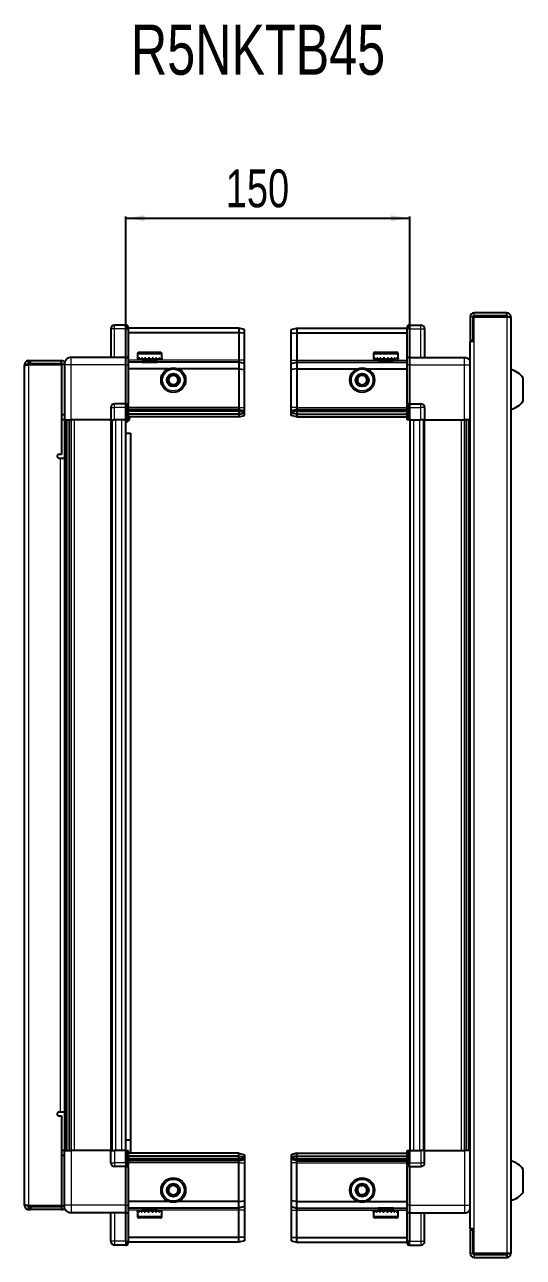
# Model space of a CAD drawing. Header units: millimetres. Extents: x 1021 to 2488, y 463 to 1544.
# Drawn here: x 1642 to 1905, y 893 to 1544 of the extents above; entities that cross this region are included whole.
import ezdxf

# ---------------------------------------------------------------- set-up
doc = ezdxf.new("R2010")
doc.units = ezdxf.units.MM
doc.layers.add('FORMAT', color=7, linetype='Continuous')
doc.styles.add('SLDTEXTSTYLE0', font='TXT', dxfattribs={"width": 0.75})
doc.dimstyles.new('SLDDIMSTYLE0', dxfattribs={"dimtxt": 20, "dimasz": 10, "dimexe": 0, "dimexo": 0.0625, "dimgap": 5, "dimtad": 2, "dimdec": 1, "dimrnd": 1e-09, "dimzin": 12, "dimdsep": 46, "dimtxsty": 'SLDTEXTSTYLE0', "dimsah": 1, "dimcen": 0.09, "dimadec": 0, "dimazin": 3, "dimtfac": 1, "dimtofl": 0, "dimtmove": 0, "dimatfit": 3, "dimfxl": 0, "dimfrac": 2, "dimtolj": 1, "dimtzin": 12, "dimarcsym": 0})

# ---------------------------------------------------------------- blocks, each defined once
blk = doc.blocks.new('_D_4')
at = {"layer": 'FORMAT'}
for p, q in [((1695.13, 1335.67), (1695.13, 1443.16)), ((1695.13, 1442.16), (1845.13, 1442.16)), ((1845.13, 1335.67), (1845.13, 1443.16))]:
    blk.add_line(p, q, dxfattribs=at)
for points in [[(1695.13, 1442.16), (1705.13, 1440.63), (1705.13, 1443.7)], [(1845.13, 1442.16), (1835.13, 1443.7), (1835.13, 1440.63)]]:
    blk.add_solid(points, dxfattribs=at)
at = {"layer": 'FORMAT', "insert": (1747.97, 1467.95), "char_height": 20, "attachment_point": 1, "style": 'SLDTEXTSTYLE0'}
blk.add_mtext('150', dxfattribs=at)

msp = doc.modelspace()

# ---------------------------------------------------------------- linework, layer by layer
at = {"color": 7, "linetype": 'Continuous', "lineweight": 25}
for p, q in [((1876.98, 1390.06), (1876.98, 1377.66)), ((1878.48, 1390.06), (1878.48, 1377.66)), ((1878.98, 1377.16), (1878.98, 1390.06)), ((1878.98, 1390.06), (1896.38, 1390.06)), ((1896.38, 1392.16), (1879.08, 1392.16)), ((1896.38, 1390.66), (1879.08, 1390.66)), ((1896.38, 1390.66), (1896.38, 1392.16)), ((1896.38, 1390.06), (1898.48, 1390.06)), ((1898.48, 1390.06), (1898.48, 895.26)), ((1687.28, 1383.66), (1687.28, 1368.66)), ((1695.28, 1385.66), (1689.28, 1385.66)), ((1695.28, 1385.66), (1695.62, 1385.66)), ((1695.28, 1385.66), (1695.28, 1383.66)), ((1695.28, 1368.86), (1695.28, 1383.66)), ((1695.28, 1368.86), (1695.28, 1383.66)), ((1696.48, 1385.16), (1695.62, 1385.66)), ((1696.48, 1383.66), (1696.48, 1385.16)), ((1754.78, 1384.16), (1696.48, 1384.16)), ((1696.48, 1383.66), (1696.48, 1368.86)), ((1754.78, 1381.66), (1696.48, 1381.66)), ((1754.78, 1384.16), (1754.78, 1381.66)), ((1757.78, 1383.36), (1754.78, 1384.16)), ((1754.78, 1381.66), (1754.78, 1367.16)), ((1757.78, 1381.51), (1754.78, 1381.66)), ((1757.78, 1381.51), (1757.78, 1383.36)), ((1757.78, 1367.16), (1757.78, 1381.51)), ((1782.48, 1383.36), (1785.48, 1384.16)), ((1782.48, 1381.51), (1782.48, 1383.36)), ((1782.48, 1381.51), (1785.48, 1381.66)), ((1782.48, 1367.16), (1782.48, 1381.51)), ((1785.48, 1384.16), (1785.48, 1381.66)), ((1785.48, 1384.16), (1843.78, 1384.16)), ((1785.48, 1381.66), (1785.48, 1367.16)), ((1785.48, 1381.66), (1843.78, 1381.66)), ((1844.65, 1385.66), (1843.78, 1385.16)), ((1844.65, 1385.66), (1843.78, 1385.16)), ((1843.78, 1385.16), (1843.78, 1383.66)), ((1843.78, 1368.86), (1843.78, 1383.66)), ((1844.98, 1385.66), (1844.65, 1385.66)), ((1844.98, 1385.66), (1844.65, 1385.66)), ((1844.98, 1383.66), (1844.98, 1385.66)), ((1844.98, 1385.66), (1844.98, 1385.66)), ((1844.98, 1385.66), (1850.98, 1385.66)), ((1844.98, 1383.66), (1844.98, 1368.86)), ((1852.98, 1383.66), (1852.98, 1368.66)), ((1876.88, 1377.16), (1876.88, 908.16)), ((1876.88, 1377.16), (1878.98, 1377.16)), ((1876.98, 1377.66), (1878.48, 1377.66)), ((1695.28, 1368.66), (1666.28, 1368.66)), ((1695.28, 1368.66), (1695.28, 1368.86)), ((1695.28, 1368.66), (1696.48, 1368.66)), ((1695.28, 1364.66), (1695.28, 1368.66)), ((1696.48, 1368.86), (1696.48, 1368.66)), ((1696.48, 1368.66), (1696.48, 1364.66)), ((1701.28, 1370.56), (1701.28, 1368.16)), ((1701.28, 1368.16), (1701.28, 1367.66)), ((1701.61, 1368.16), (1701.42, 1368.16)), ((1701.42, 1368.16), (1701.42, 1367.66)), ((1701.61, 1368.16), (1701.61, 1367.66)), ((1702.08, 1371.36), (1709.25, 1371.36)), ((1702.54, 1368.16), (1702.14, 1368.16)), ((1702.14, 1368.16), (1702.14, 1367.66)), ((1702.54, 1368.16), (1702.54, 1367.66)), ((1703.98, 1368.16), (1703.41, 1368.16)), ((1703.41, 1368.16), (1703.41, 1367.66)), ((1703.98, 1368.16), (1703.98, 1367.66)), ((1705.79, 1368.16), (1705.1, 1368.16)), ((1705.1, 1368.16), (1705.1, 1367.66)), ((1705.79, 1368.16), (1705.79, 1367.66)), ((1707.8, 1368.16), (1707.07, 1368.16)), ((1707.07, 1368.16), (1707.07, 1367.66)), ((1707.3, 1368.16), (1707.3, 1367.66)), ((1707.8, 1368.16), (1707.8, 1367.66)), ((1707.8, 1368.16), (1707.8, 1367.66)), ((1709.81, 1368.16), (1709.1, 1368.16)), ((1709.1, 1368.16), (1709.1, 1367.66)), ((1709.16, 1368.16), (1709.16, 1367.66)), ((1709.25, 1371.36), (1713.48, 1371.36)), ((1709.81, 1368.16), (1709.81, 1367.66)), ((1711.62, 1368.16), (1711, 1368.16)), ((1711, 1368.16), (1711, 1367.66)), ((1711.62, 1368.16), (1711.62, 1367.66)), ((1713.05, 1368.16), (1712.59, 1368.16)), ((1712.59, 1368.16), (1712.59, 1367.66)), ((1713.05, 1368.16), (1713.05, 1367.66)), ((1713.97, 1368.16), (1713.71, 1368.16)), ((1713.71, 1368.16), (1713.71, 1367.66)), ((1713.97, 1368.16), (1713.97, 1367.66)), ((1714.28, 1368.16), (1714.24, 1368.16)), ((1714.24, 1368.16), (1714.24, 1367.66)), ((1714.28, 1368.16), (1714.28, 1370.56)), ((1714.28, 1368.16), (1714.28, 1367.66)), ((1825.98, 1370.56), (1825.98, 1367.66)), ((1826.14, 1368.16), (1826.02, 1368.16)), ((1826.02, 1368.16), (1826.02, 1367.66)), ((1826.14, 1368.16), (1826.14, 1367.66)), ((1826.89, 1368.16), (1826.55, 1368.16)), ((1826.55, 1368.16), (1826.55, 1367.66)), ((1826.78, 1371.36), (1838.18, 1371.36)), ((1826.89, 1368.16), (1826.89, 1367.66)), ((1828.19, 1368.16), (1827.66, 1368.16)), ((1827.66, 1368.16), (1827.66, 1367.66)), ((1828.19, 1368.16), (1828.19, 1367.66)), ((1829.91, 1368.16), (1829.25, 1368.16)), ((1829.25, 1368.16), (1829.25, 1367.66)), ((1829.91, 1368.16), (1829.91, 1367.66)), ((1831.88, 1368.16), (1831.15, 1368.16)), ((1831.15, 1368.16), (1831.15, 1367.66)), ((1831.58, 1368.16), (1831.58, 1367.66)), ((1831.88, 1368.16), (1831.88, 1367.66)), ((1833.9, 1368.16), (1833.18, 1368.16)), ((1833.18, 1368.16), (1833.18, 1367.66)), ((1833.45, 1368.16), (1833.45, 1367.66)), ((1833.9, 1368.16), (1833.9, 1367.66)), ((1835.8, 1368.16), (1835.14, 1368.16)), ((1835.14, 1368.16), (1835.14, 1367.66)), ((1835.8, 1368.16), (1835.8, 1367.66)), ((1837.36, 1368.16), (1836.84, 1368.16)), ((1836.84, 1368.16), (1836.84, 1367.66)), ((1837.36, 1368.16), (1837.36, 1367.66)), ((1838.45, 1368.16), (1838.12, 1368.16)), ((1838.12, 1368.16), (1838.12, 1367.66)), ((1838.45, 1368.16), (1838.45, 1367.66)), ((1838.95, 1368.16), (1838.84, 1368.16)), ((1838.84, 1368.16), (1838.84, 1367.66)), ((1838.95, 1368.16), (1838.95, 1367.66)), ((1838.98, 1367.66), (1838.98, 1370.56)), ((1843.78, 1368.66), (1843.78, 1368.86)), ((1844.98, 1368.66), (1843.78, 1368.66)), ((1843.78, 1364.66), (1843.78, 1368.66)), ((1844.98, 1368.86), (1844.98, 1368.66)), ((1844.98, 1368.66), (1844.98, 1364.66)), ((1844.98, 1368.66), (1873.98, 1368.66)), ((1643.28, 1364.81), (1641.78, 1364.81)), ((1641.78, 1364.31), (1641.78, 1364.81)), ((1641.78, 921.01), (1641.78, 1364.31)), ((1643.88, 1365.41), (1643.88, 1366.91)), ((1643.88, 1366.91), (1644.78, 1366.91)), ((1643.88, 1365.41), (1644.78, 1365.41)), ((1643.88, 1364.91), (1661.28, 1364.91)), ((1644.78, 1366.91), (1661.28, 1366.91)), ((1644.78, 1365.41), (1644.78, 1366.91)), ((1644.78, 1365.41), (1661.28, 1365.41)), ((1661.28, 1365.41), (1661.28, 1366.91)), ((1662.78, 1364.91), (1661.28, 1364.91)), ((1661.28, 1364.91), (1661.28, 1317.41)), ((1662.78, 1364.66), (1662.78, 1335.66)), ((1695.28, 1344.36), (1695.28, 1364.66)), ((1754.78, 1366.16), (1696.48, 1366.16)), ((1696.48, 1364.66), (1696.48, 1344.36)), ((1717.78, 1362.66), (1696.48, 1362.66)), ((1701.28, 1367.66), (1701.42, 1367.66)), ((1701.42, 1367.66), (1701.61, 1367.66)), ((1701.61, 1367.66), (1702.14, 1367.66)), ((1702.14, 1367.66), (1702.54, 1367.66)), ((1702.54, 1367.66), (1703.41, 1367.66)), ((1703.38, 1367.66), (1703.38, 1367.56)), ((1703.38, 1367.56), (1712.18, 1367.56)), ((1703.41, 1367.66), (1703.98, 1367.66)), ((1703.78, 1367.16), (1704.47, 1366.68)), ((1703.78, 1367.16), (1708.81, 1367.16)), ((1704.47, 1366.68), (1703.78, 1366.2)), ((1703.78, 1366.2), (1703.78, 1366.16)), ((1703.78, 1366.2), (1708.81, 1366.2)), ((1703.98, 1367.66), (1705.1, 1367.66)), ((1704.47, 1366.68), (1708.64, 1366.68)), ((1705.1, 1367.66), (1705.79, 1367.66)), ((1705.79, 1367.66), (1707.07, 1367.66)), ((1707.07, 1367.66), (1707.3, 1367.66)), ((1707.8, 1367.66), (1709.1, 1367.66)), ((1707.8, 1367.66), (1707.8, 1367.66)), ((1708.64, 1366.68), (1711.09, 1366.68)), ((1708.81, 1367.16), (1711.78, 1367.16)), ((1708.81, 1366.2), (1711.78, 1366.2)), ((1709.16, 1367.66), (1709.81, 1367.66)), ((1709.81, 1367.66), (1711, 1367.66)), ((1711, 1367.66), (1711.62, 1367.66)), ((1711.09, 1366.68), (1711.78, 1367.16)), ((1711.78, 1366.2), (1711.09, 1366.68)), ((1711.62, 1367.66), (1712.59, 1367.66)), ((1711.78, 1366.16), (1711.78, 1366.2)), ((1712.18, 1367.56), (1712.18, 1367.66)), ((1712.59, 1367.66), (1713.05, 1367.66)), ((1713.05, 1367.66), (1713.71, 1367.66)), ((1713.71, 1367.66), (1713.97, 1367.66)), ((1713.97, 1367.66), (1714.24, 1367.66)), ((1714.24, 1367.66), (1714.28, 1367.66)), ((1754.78, 1362.66), (1722.78, 1362.66)), ((1754.78, 1367.16), (1754.78, 1366.16)), ((1754.78, 1366.16), (1754.78, 1362.66)), ((1757.78, 1365.36), (1754.78, 1366.16)), ((1754.78, 1362.66), (1754.78, 1342.16)), ((1754.78, 1362.66), (1757.78, 1362.33)), ((1757.78, 1365.36), (1757.78, 1367.16)), ((1757.78, 1362.33), (1757.78, 1365.36)), ((1757.78, 1342.16), (1757.78, 1362.33)), ((1782.48, 1365.36), (1782.48, 1367.16)), ((1782.48, 1365.36), (1785.48, 1366.16)), ((1782.48, 1362.33), (1782.48, 1365.36)), ((1785.48, 1362.66), (1782.48, 1362.33)), ((1782.48, 1342.16), (1782.48, 1362.33)), ((1785.48, 1367.16), (1785.48, 1366.16)), ((1785.48, 1366.16), (1785.48, 1362.66)), ((1785.48, 1366.16), (1843.78, 1366.16)), ((1785.48, 1362.66), (1785.48, 1342.16)), ((1785.48, 1362.66), (1817.48, 1362.66)), ((1822.48, 1362.66), (1843.78, 1362.66)), ((1825.98, 1367.66), (1826.02, 1367.66)), ((1826.02, 1367.66), (1826.14, 1367.66)), ((1826.14, 1367.66), (1826.55, 1367.66)), ((1826.55, 1367.66), (1826.89, 1367.66)), ((1826.89, 1367.66), (1827.66, 1367.66)), ((1827.66, 1367.66), (1828.19, 1367.66)), ((1828.08, 1367.66), (1828.08, 1367.56)), ((1828.08, 1367.56), (1836.88, 1367.56)), ((1828.19, 1367.66), (1829.25, 1367.66)), ((1828.48, 1367.16), (1829.17, 1366.68)), ((1828.48, 1367.16), (1836.48, 1367.16)), ((1829.17, 1366.68), (1828.48, 1366.2)), ((1828.48, 1366.2), (1828.48, 1366.16)), ((1828.48, 1366.2), (1836.48, 1366.2)), ((1829.17, 1366.68), (1835.79, 1366.68)), ((1829.25, 1367.66), (1829.91, 1367.66)), ((1829.91, 1367.66), (1831.15, 1367.66)), ((1831.15, 1367.66), (1831.58, 1367.66)), ((1831.88, 1367.66), (1833.18, 1367.66)), ((1833.45, 1367.66), (1833.9, 1367.66)), ((1833.9, 1367.66), (1835.14, 1367.66)), ((1835.14, 1367.66), (1835.8, 1367.66)), ((1835.79, 1366.68), (1836.48, 1367.16)), ((1836.48, 1366.2), (1835.79, 1366.68)), ((1835.8, 1367.66), (1836.84, 1367.66)), ((1836.48, 1366.16), (1836.48, 1366.2)), ((1836.84, 1367.66), (1837.36, 1367.66)), ((1836.88, 1367.56), (1836.88, 1367.66)), ((1837.36, 1367.66), (1838.12, 1367.66)), ((1838.12, 1367.66), (1838.45, 1367.66)), ((1838.45, 1367.66), (1838.84, 1367.66)), ((1838.84, 1367.66), (1838.95, 1367.66)), ((1838.95, 1367.66), (1838.98, 1367.66)), ((1843.78, 1344.36), (1843.78, 1364.66)), ((1844.98, 1364.66), (1844.98, 1344.36)), ((1905.08, 1345.66), (1905.08, 1357.66)), ((1687.28, 1342.16), (1687.28, 1335.66)), ((1695.28, 1344.16), (1689.28, 1344.16)), ((1695.28, 1344.16), (1695.28, 1344.36)), ((1695.28, 1344.16), (1695.28, 1342.16)), ((1695.28, 1344.16), (1696.48, 1344.16)), ((1695.28, 1335.66), (1695.28, 1342.16)), ((1695.28, 1335.66), (1695.28, 1342.16)), ((1695.62, 1335.66), (1695.62, 1342.16)), ((1696.48, 1344.36), (1696.48, 1344.16)), ((1696.48, 1343.49), (1696.48, 1344.16)), ((1696.48, 1343.49), (1696.48, 1335.66)), ((1754.78, 1342.16), (1754.78, 1341.16)), ((1757.78, 1340.36), (1757.78, 1342.16)), ((1782.48, 1340.36), (1782.48, 1342.16)), ((1785.48, 1342.16), (1785.48, 1341.16)), ((1843.78, 1344.16), (1843.78, 1344.36)), ((1844.98, 1344.16), (1843.78, 1344.16)), ((1843.78, 1344.16), (1843.78, 1343.49)), ((1843.78, 1335.66), (1843.78, 1343.49)), ((1844.65, 1342.16), (1844.65, 1335.66)), ((1844.98, 1344.36), (1844.98, 1344.16)), ((1844.98, 1342.16), (1844.98, 1344.16)), ((1844.98, 1344.16), (1850.98, 1344.16)), ((1844.98, 1342.16), (1844.98, 1344.16)), ((1844.98, 1342.16), (1844.98, 1335.66)), ((1852.98, 1342.16), (1852.98, 1335.66)), ((1661.28, 1338.41), (1662.78, 1338.41)), ((1662.78, 1335.66), (1661.28, 1335.66)), ((1663.43, 949.66), (1663.43, 1335.66)), ((1665.23, 1335.66), (1665.23, 949.66)), ((1665.26, 1335.66), (1665.26, 949.66)), ((1687.28, 1335.66), (1666.28, 1335.66)), ((1687.28, 1335.66), (1689.28, 1335.66)), ((1687.93, 949.66), (1687.93, 1335.66)), ((1695.28, 1335.66), (1689.28, 1335.66)), ((1695.13, 949.66), (1695.13, 1335.66)), ((1695.28, 1335.66), (1695.62, 1335.66)), ((1695.28, 1335.66), (1695.28, 1335.66)), ((1696.48, 1335.66), (1695.62, 1335.66)), ((1695.62, 1335.66), (1695.62, 1335.66)), ((1754.78, 1341.16), (1696.48, 1341.16)), ((1754.78, 1340.16), (1696.48, 1340.16)), ((1754.78, 1338.66), (1696.48, 1338.66)), ((1754.78, 1337.16), (1696.48, 1337.16)), ((1754.78, 1341.16), (1754.78, 1340.16)), ((1754.78, 1341.16), (1757.78, 1340.36)), ((1754.78, 1340.16), (1754.78, 1338.66)), ((1754.78, 1340.16), (1757.78, 1339.62)), ((1754.78, 1338.66), (1757.78, 1339.12)), ((1754.78, 1338.66), (1754.78, 1337.16)), ((1754.78, 1337.16), (1757.78, 1337.97)), ((1757.78, 1339.62), (1757.78, 1340.36)), ((1757.78, 1339.12), (1757.78, 1339.62)), ((1757.78, 1337.97), (1757.78, 1339.12)), ((1785.48, 1341.16), (1782.48, 1340.36)), ((1782.48, 1339.62), (1782.48, 1340.36)), ((1785.48, 1340.16), (1782.48, 1339.62)), ((1782.48, 1339.12), (1782.48, 1339.62)), ((1782.48, 1337.97), (1782.48, 1339.12)), ((1785.48, 1338.66), (1782.48, 1339.12)), ((1785.48, 1337.16), (1782.48, 1337.97)), ((1785.48, 1341.16), (1785.48, 1340.16)), ((1785.48, 1341.16), (1843.78, 1341.16)), ((1785.48, 1340.16), (1843.78, 1340.16)), ((1785.48, 1340.16), (1785.48, 1338.66)), ((1785.48, 1338.66), (1843.78, 1338.66)), ((1785.48, 1338.66), (1785.48, 1337.16)), ((1785.48, 1337.16), (1843.78, 1337.16)), ((1844.65, 1335.66), (1843.78, 1335.66)), ((1844.98, 1335.66), (1844.65, 1335.66)), ((1844.98, 1335.66), (1850.98, 1335.66)), ((1845.13, 1335.66), (1845.13, 949.66)), ((1852.98, 1335.66), (1850.98, 1335.66)), ((1852.33, 1335.66), (1852.33, 949.66)), ((1852.98, 1335.66), (1873.98, 1335.66)), ((1875.01, 949.66), (1875.01, 1335.66)), ((1875.04, 949.66), (1875.04, 1335.66)), ((1876.83, 1335.66), (1876.83, 949.66)), ((1695.13, 1328.66), (1697.63, 1328.66)), ((1697.63, 1328.66), (1697.63, 955.16)), ((1661.28, 1317.41), (1659.93, 1317.41)), ((1659.93, 1315.41), (1660.68, 1315.41)), ((1660.68, 1315.41), (1662.78, 1315.41)), ((1662.78, 1315.41), (1662.78, 969.91)), ((1660.68, 969.91), (1659.93, 969.91)), ((1659.93, 967.91), (1661.28, 967.91)), ((1662.78, 969.91), (1660.68, 969.91)), ((1661.28, 967.91), (1661.28, 920.41)), ((1697.63, 955.16), (1695.13, 955.16)), ((1697.63, 955.16), (1697.63, 948.16)), ((1662.78, 949.66), (1661.28, 949.66)), ((1662.78, 946.91), (1661.28, 946.91)), ((1662.78, 920.66), (1662.78, 949.66)), ((1687.28, 949.66), (1666.28, 949.66)), ((1687.28, 943.16), (1687.28, 949.66)), ((1687.28, 949.66), (1689.28, 949.66)), ((1695.28, 949.66), (1689.28, 949.66)), ((1695.28, 943.16), (1695.28, 949.66)), ((1695.28, 949.66), (1695.62, 949.66)), ((1695.62, 943.16), (1695.62, 949.66)), ((1695.62, 949.66), (1696.48, 949.66)), ((1696.48, 949.66), (1696.48, 941.84)), ((1754.78, 948.16), (1696.48, 948.16)), ((1754.78, 946.66), (1696.48, 946.66)), ((1754.78, 945.16), (1696.48, 945.16)), ((1754.78, 946.66), (1754.78, 948.16)), ((1754.78, 948.16), (1757.78, 947.36)), ((1754.78, 945.16), (1754.78, 946.66)), ((1754.78, 946.66), (1757.78, 946.21)), ((1754.78, 945.16), (1757.78, 945.71)), ((1754.78, 944.16), (1754.78, 945.16)), ((1754.78, 944.16), (1757.78, 944.97)), ((1757.78, 947.36), (1757.78, 946.21)), ((1757.78, 946.21), (1757.78, 945.71)), ((1757.78, 945.71), (1757.78, 944.97)), ((1757.78, 944.97), (1757.78, 943.16)), ((1785.48, 948.16), (1782.48, 947.36)), ((1782.48, 947.36), (1782.48, 946.21)), ((1785.48, 946.66), (1782.48, 946.21)), ((1782.48, 946.21), (1782.48, 945.71)), ((1785.48, 945.16), (1782.48, 945.71)), ((1782.48, 945.71), (1782.48, 944.97)), ((1785.48, 944.16), (1782.48, 944.97)), ((1782.48, 944.97), (1782.48, 943.16)), ((1785.48, 946.66), (1785.48, 948.16)), ((1785.48, 948.16), (1843.78, 948.16)), ((1785.48, 946.66), (1843.78, 946.66)), ((1785.48, 945.16), (1785.48, 946.66)), ((1785.48, 945.16), (1843.78, 945.16)), ((1785.48, 944.16), (1785.48, 945.16)), ((1843.78, 941.84), (1843.78, 949.66)), ((1843.78, 949.66), (1844.65, 949.66)), ((1844.65, 949.66), (1844.65, 949.66)), ((1844.65, 949.66), (1844.65, 943.16)), ((1844.98, 949.66), (1844.65, 949.66)), ((1844.98, 949.66), (1844.98, 943.16)), ((1844.98, 949.66), (1844.98, 949.66)), ((1844.98, 949.66), (1844.98, 943.16)), ((1844.98, 949.66), (1850.98, 949.66)), ((1852.98, 949.66), (1850.98, 949.66)), ((1852.98, 943.16), (1852.98, 949.66)), ((1852.98, 949.66), (1873.98, 949.66)), ((1695.28, 941.16), (1689.28, 941.16)), ((1695.28, 943.16), (1695.28, 941.16)), ((1695.28, 943.16), (1695.28, 941.16)), ((1695.28, 941.16), (1696.48, 941.16)), ((1695.28, 940.96), (1695.28, 941.16)), ((1695.28, 920.66), (1695.28, 940.96)), ((1754.78, 944.16), (1696.48, 944.16)), ((1696.48, 941.16), (1696.48, 941.84)), ((1696.48, 941.16), (1696.48, 940.96)), ((1696.48, 940.96), (1696.48, 920.66)), ((1754.78, 943.16), (1754.78, 944.16)), ((1754.78, 922.66), (1754.78, 943.16)), ((1757.78, 943.16), (1757.78, 923)), ((1782.48, 943.16), (1782.48, 923)), ((1785.48, 944.16), (1843.78, 944.16)), ((1785.48, 943.16), (1785.48, 944.16)), ((1785.48, 922.66), (1785.48, 943.16)), ((1843.78, 941.84), (1843.78, 941.16)), ((1844.98, 941.16), (1843.78, 941.16)), ((1843.78, 940.96), (1843.78, 941.16)), ((1843.78, 920.66), (1843.78, 940.96)), ((1844.98, 941.16), (1844.98, 943.16)), ((1844.98, 941.16), (1844.98, 940.96)), ((1844.98, 941.16), (1850.98, 941.16)), ((1844.98, 940.96), (1844.98, 920.66)), ((1905.08, 927.66), (1905.08, 939.66)), ((1641.78, 920.51), (1641.78, 921.01)), ((1643.28, 920.51), (1641.78, 920.51)), ((1661.28, 920.41), (1643.88, 920.41)), ((1643.88, 919.91), (1643.88, 918.41)), ((1643.88, 919.91), (1644.78, 919.91)), ((1643.88, 918.41), (1644.78, 918.41)), ((1661.28, 919.91), (1644.78, 919.91)), ((1644.78, 919.91), (1644.78, 918.41)), ((1661.28, 918.41), (1644.78, 918.41)), ((1661.28, 920.41), (1662.78, 920.41)), ((1661.28, 919.91), (1661.28, 918.41)), ((1695.28, 916.66), (1695.28, 920.66)), ((1717.78, 922.66), (1696.48, 922.66)), ((1696.48, 920.66), (1696.48, 916.66)), ((1754.78, 919.16), (1696.48, 919.16)), ((1703.78, 919.16), (1703.78, 919.13)), ((1703.78, 919.13), (1704.47, 918.65)), ((1703.89, 919.13), (1703.78, 919.13)), ((1704.47, 918.65), (1703.78, 918.16)), ((1711.78, 919.13), (1703.89, 919.13)), ((1704.56, 918.65), (1704.47, 918.65)), ((1711.09, 918.65), (1704.56, 918.65)), ((1711.09, 918.65), (1711.78, 919.13)), ((1711.78, 918.16), (1711.09, 918.65)), ((1711.78, 919.13), (1711.78, 919.16)), ((1754.78, 922.66), (1722.78, 922.66)), ((1754.78, 922.66), (1757.78, 923)), ((1754.78, 919.16), (1754.78, 922.66)), ((1757.78, 919.97), (1754.78, 919.16)), ((1754.78, 918.16), (1754.78, 919.16)), ((1757.78, 923), (1757.78, 919.97)), ((1757.78, 919.97), (1757.78, 918.16)), ((1785.48, 922.66), (1782.48, 923)), ((1782.48, 923), (1782.48, 919.97)), ((1782.48, 919.97), (1785.48, 919.16)), ((1782.48, 919.97), (1782.48, 918.16)), ((1785.48, 922.66), (1817.48, 922.66)), ((1785.48, 919.16), (1785.48, 922.66)), ((1785.48, 919.16), (1843.78, 919.16)), ((1785.48, 918.16), (1785.48, 919.16)), ((1822.48, 922.66), (1843.78, 922.66)), ((1828.48, 919.16), (1828.48, 919.13)), ((1828.48, 919.13), (1829.17, 918.65)), ((1836.48, 919.13), (1828.48, 919.13)), ((1829.17, 918.65), (1828.48, 918.16)), ((1835.79, 918.65), (1829.17, 918.65)), ((1835.79, 918.65), (1836.48, 919.13)), ((1836.48, 918.16), (1835.79, 918.65)), ((1836.48, 919.13), (1836.48, 919.16)), ((1843.78, 916.66), (1843.78, 920.66)), ((1844.98, 920.66), (1844.98, 916.66)), ((1695.28, 916.66), (1666.28, 916.66)), ((1687.28, 901.66), (1687.28, 916.66)), ((1695.28, 916.66), (1696.48, 916.66)), ((1695.28, 916.46), (1695.28, 916.66)), ((1695.28, 901.66), (1695.28, 916.46)), ((1696.48, 916.66), (1696.48, 916.46)), ((1696.48, 916.46), (1696.48, 901.66)), ((1701.28, 917.66), (1701.28, 914.76)), ((1701.38, 917.66), (1701.28, 917.66)), ((1701.38, 917.16), (1701.38, 917.66)), ((1701.55, 917.66), (1701.38, 917.66)), ((1701.38, 917.16), (1701.55, 917.16)), ((1701.55, 917.16), (1701.55, 917.66)), ((1702.04, 917.66), (1701.55, 917.66)), ((1702.04, 917.16), (1702.04, 917.66)), ((1702.42, 917.66), (1702.04, 917.66)), ((1702.04, 917.16), (1702.42, 917.16)), ((1702.23, 913.96), (1702.08, 913.96)), ((1713.48, 913.96), (1702.23, 913.96)), ((1702.42, 917.16), (1702.42, 917.66)), ((1703.26, 917.66), (1702.42, 917.66)), ((1703.26, 917.16), (1703.26, 917.66)), ((1703.81, 917.66), (1703.26, 917.66)), ((1703.26, 917.16), (1703.81, 917.16)), ((1703.38, 917.76), (1703.38, 917.66)), ((1708.78, 917.76), (1703.38, 917.76)), ((1703.89, 918.16), (1703.78, 918.16)), ((1703.81, 917.16), (1703.81, 917.66)), ((1704.92, 917.66), (1703.81, 917.66)), ((1711.78, 918.16), (1703.89, 918.16)), ((1704.92, 917.16), (1704.92, 917.66)), ((1705.6, 917.66), (1704.92, 917.66)), ((1704.92, 917.16), (1705.6, 917.16)), ((1705.6, 917.16), (1705.6, 917.66)), ((1706.86, 917.66), (1705.6, 917.66)), ((1706.86, 917.16), (1706.86, 917.66)), ((1707.16, 917.66), (1706.86, 917.66)), ((1706.86, 917.16), (1707.6, 917.16)), ((1707.16, 917.16), (1707.16, 917.66)), ((1707.6, 917.16), (1707.6, 917.66)), ((1708.9, 917.66), (1707.6, 917.66)), ((1712.18, 917.76), (1708.78, 917.76)), ((1708.9, 917.16), (1708.9, 917.66)), ((1708.9, 917.16), (1709.61, 917.16)), ((1709.02, 917.16), (1709.02, 917.66)), ((1709.61, 917.66), (1709.02, 917.66)), ((1709.61, 917.16), (1709.61, 917.66)), ((1710.82, 917.66), (1709.61, 917.66)), ((1710.82, 917.16), (1710.82, 917.66)), ((1711.45, 917.66), (1710.82, 917.66)), ((1710.82, 917.16), (1711.45, 917.16)), ((1711.45, 917.16), (1711.45, 917.66)), ((1712.45, 917.66), (1711.45, 917.66)), ((1712.18, 917.66), (1712.18, 917.76)), ((1712.45, 917.16), (1712.45, 917.66)), ((1712.93, 917.66), (1712.45, 917.66)), ((1712.45, 917.16), (1712.93, 917.16)), ((1712.93, 917.16), (1712.93, 917.66)), ((1713.62, 917.66), (1712.93, 917.66)), ((1713.62, 917.16), (1713.62, 917.66)), ((1713.91, 917.66), (1713.62, 917.66)), ((1713.62, 917.16), (1713.91, 917.16)), ((1713.91, 917.16), (1713.91, 917.66)), ((1714.22, 917.66), (1713.91, 917.66)), ((1714.22, 917.16), (1714.22, 917.66)), ((1714.28, 917.66), (1714.22, 917.66)), ((1714.22, 917.16), (1714.28, 917.16)), ((1714.28, 914.76), (1714.28, 917.66)), ((1714.28, 917.16), (1714.28, 917.66)), ((1714.28, 917.66), (1714.28, 917.66)), ((1754.78, 903.66), (1754.78, 918.16)), ((1757.78, 918.16), (1757.78, 903.82)), ((1782.48, 918.16), (1782.48, 903.82)), ((1785.48, 903.66), (1785.48, 918.16)), ((1825.98, 917.66), (1825.98, 914.76)), ((1826, 917.66), (1825.98, 917.66)), ((1826, 917.16), (1826, 917.66)), ((1826.1, 917.66), (1826, 917.66)), ((1826, 917.16), (1826.1, 917.16)), ((1826.1, 917.16), (1826.1, 917.66)), ((1826.47, 917.66), (1826.1, 917.66)), ((1826.47, 917.16), (1826.47, 917.66)), ((1826.79, 917.66), (1826.47, 917.66)), ((1826.47, 917.16), (1826.79, 917.16)), ((1838.18, 913.96), (1826.78, 913.96)), ((1826.79, 917.16), (1826.79, 917.66)), ((1827.53, 917.66), (1826.79, 917.66)), ((1827.53, 917.16), (1827.53, 917.66)), ((1828.04, 917.66), (1827.53, 917.66)), ((1827.53, 917.16), (1828.04, 917.16)), ((1828.04, 917.16), (1828.04, 917.66)), ((1829.07, 917.66), (1828.04, 917.66)), ((1828.08, 917.76), (1828.08, 917.66)), ((1836.88, 917.76), (1828.08, 917.76)), ((1836.48, 918.16), (1828.48, 918.16)), ((1829.07, 917.16), (1829.07, 917.66)), ((1829.72, 917.66), (1829.07, 917.66)), ((1829.07, 917.16), (1829.72, 917.16)), ((1829.72, 917.16), (1829.72, 917.66)), ((1830.95, 917.66), (1829.72, 917.66)), ((1830.95, 917.16), (1830.95, 917.66)), ((1831.44, 917.66), (1830.95, 917.66)), ((1830.95, 917.16), (1831.68, 917.16)), ((1831.44, 917.16), (1831.44, 917.66)), ((1831.68, 917.16), (1831.68, 917.66)), ((1832.98, 917.66), (1831.68, 917.66)), ((1832.98, 917.16), (1832.98, 917.66)), ((1832.98, 917.16), (1833.71, 917.16)), ((1833.31, 917.16), (1833.31, 917.66)), ((1833.71, 917.66), (1833.31, 917.66)), ((1833.71, 917.16), (1833.71, 917.66)), ((1834.95, 917.66), (1833.71, 917.66)), ((1834.95, 917.16), (1834.95, 917.66)), ((1835.62, 917.66), (1834.95, 917.66)), ((1834.95, 917.16), (1835.62, 917.16)), ((1835.62, 917.16), (1835.62, 917.66)), ((1836.69, 917.66), (1835.62, 917.66)), ((1836.69, 917.16), (1836.69, 917.66)), ((1837.23, 917.66), (1836.69, 917.66)), ((1836.69, 917.16), (1837.23, 917.16)), ((1836.88, 917.66), (1836.88, 917.76)), ((1837.23, 917.16), (1837.23, 917.66)), ((1838.02, 917.66), (1837.23, 917.66)), ((1838.02, 917.16), (1838.02, 917.66)), ((1838.37, 917.66), (1838.02, 917.66)), ((1838.02, 917.16), (1838.37, 917.16)), ((1838.37, 917.16), (1838.37, 917.66)), ((1838.8, 917.66), (1838.37, 917.66)), ((1838.8, 917.16), (1838.8, 917.66)), ((1838.93, 917.66), (1838.8, 917.66)), ((1838.8, 917.16), (1838.93, 917.16)), ((1838.93, 917.16), (1838.93, 917.66)), ((1838.98, 917.66), (1838.93, 917.66)), ((1838.98, 914.76), (1838.98, 917.66)), ((1844.98, 916.66), (1843.78, 916.66)), ((1843.78, 916.46), (1843.78, 916.66)), ((1843.78, 901.66), (1843.78, 916.46)), ((1844.98, 916.66), (1844.98, 916.46)), ((1844.98, 916.66), (1873.98, 916.66)), ((1844.98, 916.46), (1844.98, 901.66)), ((1844.98, 916.46), (1844.98, 901.66)), ((1852.98, 901.66), (1852.98, 916.66)), ((1878.98, 908.16), (1876.88, 908.16)), ((1876.98, 907.66), (1878.48, 907.66)), ((1876.98, 907.66), (1876.98, 895.26)), ((1878.48, 907.66), (1878.48, 895.26)), ((1878.98, 895.26), (1878.98, 908.16)), ((1695.28, 899.66), (1689.28, 899.66)), ((1695.28, 901.66), (1695.28, 899.66)), ((1695.28, 899.66), (1695.62, 899.66)), ((1695.28, 899.66), (1695.28, 899.66)), ((1695.28, 899.66), (1695.62, 899.66)), ((1695.62, 899.66), (1696.48, 900.16)), ((1695.62, 899.66), (1696.48, 900.16)), ((1754.78, 903.66), (1696.48, 903.66)), ((1696.48, 900.16), (1696.48, 901.66)), ((1754.78, 901.16), (1696.48, 901.16)), ((1757.78, 903.82), (1754.78, 903.66)), ((1754.78, 901.16), (1754.78, 903.66)), ((1757.78, 901.97), (1754.78, 901.16)), ((1757.78, 903.82), (1757.78, 901.97)), ((1782.48, 903.82), (1785.48, 903.66)), ((1782.48, 903.82), (1782.48, 901.97)), ((1782.48, 901.97), (1785.48, 901.16)), ((1785.48, 903.66), (1843.78, 903.66)), ((1785.48, 901.16), (1785.48, 903.66)), ((1785.48, 901.16), (1843.78, 901.16)), ((1843.78, 901.66), (1843.78, 900.16)), ((1843.78, 900.16), (1844.65, 899.66)), ((1844.98, 899.66), (1844.65, 899.66)), ((1844.98, 899.66), (1844.98, 901.66)), ((1844.98, 899.66), (1850.98, 899.66)), ((1896.38, 895.26), (1878.98, 895.26)), ((1879.08, 894.66), (1896.38, 894.66)), ((1879.08, 893.16), (1896.38, 893.16)), ((1898.48, 895.26), (1896.38, 895.26)), ((1896.38, 894.66), (1896.38, 893.16))]:
    msp.add_line(p, q, dxfattribs=at)
at = {"color": 8, "linetype": 'Continuous', "lineweight": 18}
for p, q in [((1878.48, 1390.06), (1876.98, 1390.06)), ((1879.08, 1390.66), (1879.08, 1392.16)), ((1896.38, 1390.06), (1896.38, 895.26)), ((1689.28, 1383.66), (1687.28, 1383.66)), ((1689.28, 1383.66), (1689.28, 1385.66)), ((1689.28, 1368.66), (1689.28, 1383.66)), ((1695.28, 1383.66), (1689.28, 1383.66)), ((1695.28, 1383.66), (1696.48, 1383.66)), ((1844.98, 1383.66), (1843.78, 1383.66)), ((1844.98, 1383.66), (1850.98, 1383.66)), ((1850.98, 1383.66), (1850.98, 1385.66)), ((1850.98, 1368.66), (1850.98, 1383.66)), ((1850.98, 1383.66), (1852.98, 1383.66)), ((1878.98, 1377.16), (1878.98, 908.16)), ((1695.28, 1368.86), (1696.48, 1368.86)), ((1701.28, 1370.56), (1709.46, 1370.56)), ((1709.46, 1370.56), (1714.28, 1370.56)), ((1825.98, 1370.56), (1838.98, 1370.56)), ((1843.78, 1368.86), (1844.98, 1368.86)), ((1643.88, 1364.91), (1643.88, 920.41)), ((1666.28, 1335.66), (1666.28, 1364.66)), ((1695.28, 1364.66), (1666.28, 1364.66)), ((1695.28, 1364.66), (1696.48, 1364.66)), ((1703.78, 1367.16), (1696.48, 1367.16)), ((1754.78, 1367.16), (1711.78, 1367.16)), ((1757.78, 1367.16), (1754.78, 1367.16)), ((1782.48, 1367.16), (1785.48, 1367.16)), ((1785.48, 1367.16), (1828.48, 1367.16)), ((1836.48, 1367.16), (1843.78, 1367.16)), ((1844.98, 1364.66), (1843.78, 1364.66)), ((1844.98, 1364.66), (1873.98, 1364.66)), ((1873.98, 1335.66), (1873.98, 1364.66)), ((1687.28, 1342.16), (1689.28, 1342.16)), ((1689.28, 1342.16), (1689.28, 1344.16)), ((1689.28, 1335.66), (1689.28, 1342.16)), ((1695.28, 1342.16), (1689.28, 1342.16)), ((1695.28, 1344.36), (1696.48, 1344.36)), ((1695.28, 1342.16), (1695.62, 1342.16)), ((1754.78, 1342.16), (1696.48, 1342.16)), ((1754.78, 1342.16), (1757.78, 1342.16)), ((1785.48, 1342.16), (1782.48, 1342.16)), ((1785.48, 1342.16), (1843.78, 1342.16)), ((1843.78, 1344.36), (1844.98, 1344.36)), ((1844.98, 1342.16), (1844.65, 1342.16)), ((1844.98, 1342.16), (1850.98, 1342.16)), ((1850.98, 1342.16), (1850.98, 1344.16)), ((1852.98, 1342.16), (1850.98, 1342.16)), ((1850.98, 1335.66), (1850.98, 1342.16)), ((1662.78, 1315.41), (1662.78, 1335.66)), ((1664.02, 1335.66), (1664.02, 949.66)), ((1666.47, 949.66), (1666.47, 1335.66)), ((1667.88, 1335.66), (1667.88, 949.66)), ((1687.28, 949.66), (1687.28, 1335.66)), ((1689.93, 949.66), (1689.93, 1335.66)), ((1693.13, 949.66), (1693.13, 1335.66)), ((1695.28, 1335.66), (1695.62, 1335.66)), ((1847.13, 1335.66), (1847.13, 949.66)), ((1850.33, 1335.66), (1850.33, 949.66)), ((1852.98, 1335.66), (1852.98, 949.66)), ((1872.39, 949.66), (1872.39, 1335.66)), ((1873.8, 1335.66), (1873.8, 949.66)), ((1876.25, 949.66), (1876.25, 1335.66)), ((1660.68, 969.91), (1660.68, 1315.41)), ((1662.78, 949.66), (1662.78, 969.91)), ((1666.28, 949.66), (1666.28, 920.66)), ((1689.28, 949.66), (1689.28, 943.16)), ((1844.98, 949.66), (1844.65, 949.66)), ((1850.98, 949.66), (1850.98, 943.16)), ((1873.98, 949.66), (1873.98, 920.66)), ((1687.28, 943.16), (1689.28, 943.16)), ((1689.28, 943.16), (1689.28, 941.16)), ((1695.28, 943.16), (1689.28, 943.16)), ((1695.28, 943.16), (1695.62, 943.16)), ((1696.48, 940.96), (1695.28, 940.96)), ((1754.78, 943.16), (1696.48, 943.16)), ((1754.78, 943.16), (1757.78, 943.16)), ((1785.48, 943.16), (1782.48, 943.16)), ((1785.48, 943.16), (1843.78, 943.16)), ((1844.98, 940.96), (1843.78, 940.96)), ((1844.98, 943.16), (1844.65, 943.16)), ((1844.98, 943.16), (1850.98, 943.16)), ((1852.98, 943.16), (1850.98, 943.16)), ((1850.98, 943.16), (1850.98, 941.16)), ((1695.28, 920.66), (1666.28, 920.66)), ((1695.28, 920.66), (1696.48, 920.66)), ((1844.98, 920.66), (1843.78, 920.66)), ((1844.98, 920.66), (1873.98, 920.66)), ((1689.28, 916.66), (1689.28, 901.66)), ((1696.48, 916.46), (1695.28, 916.46)), ((1703.78, 918.16), (1696.48, 918.16)), ((1701.45, 914.76), (1701.28, 914.76)), ((1714.28, 914.76), (1701.45, 914.76)), ((1754.78, 918.16), (1711.78, 918.16)), ((1757.78, 918.16), (1754.78, 918.16)), ((1782.48, 918.16), (1785.48, 918.16)), ((1785.48, 918.16), (1828.48, 918.16)), ((1838.98, 914.76), (1825.98, 914.76)), ((1836.48, 918.16), (1843.78, 918.16)), ((1844.98, 916.46), (1843.78, 916.46)), ((1850.98, 916.66), (1850.98, 901.66)), ((1689.28, 901.66), (1687.28, 901.66)), ((1695.28, 901.66), (1689.28, 901.66)), ((1689.28, 901.66), (1689.28, 899.66)), ((1695.28, 901.66), (1696.48, 901.66)), ((1844.98, 901.66), (1843.78, 901.66)), ((1844.98, 901.66), (1850.98, 901.66)), ((1850.98, 901.66), (1852.98, 901.66)), ((1850.98, 901.66), (1850.98, 899.66)), ((1878.48, 895.26), (1876.98, 895.26)), ((1879.08, 894.66), (1879.08, 893.16))]:
    msp.add_line(p, q, dxfattribs=at)
at = {"color": 7, "linetype": 'Continuous', "lineweight": 25}
for centre, radius in [((1720.28, 1356.66), 6.5), ((1819.98, 1356.66), 6.5), ((1720.28, 1356.66), 3.46), ((1819.98, 1356.66), 3.46), ((1720.28, 928.66), 6.5), ((1720.28, 928.66), 3.46), ((1819.98, 928.66), 6.5), ((1819.98, 928.66), 3.46)]:
    msp.add_circle(centre, radius, dxfattribs=at)
at = {"color": 8, "linetype": 'Continuous', "lineweight": 18}
for centre in [(1720.28, 1356.66), (1819.98, 1356.66), (1720.28, 928.66), (1819.98, 928.66)]:
    msp.add_circle(centre, 5.7, dxfattribs=at)
at = {"color": 7, "linetype": 'Continuous', "lineweight": 25}
for centre, radius, start, end in [((1879.08, 1390.06), 2.1, 90, 180), ((1879.08, 1390.06), 0.6, 90, 180), ((1896.38, 1390.06), 2.1, 0, 90), ((1896.38, 1390.06), 0.6, 0, 90), ((1689.28, 1383.66), 2, 90, 180), ((1850.98, 1383.66), 2, 360, 90), ((1702.08, 1370.56), 0.8, 90, 180), ((1713.48, 1370.56), 0.8, 0, 90), ((1826.78, 1370.56), 0.8, 90, 180), ((1838.18, 1370.56), 0.8, 0, 90), ((1643.78, 1364.41), 0.5, 90, 117.7907), ((1661.18, 1364.81), 0.6, 9.59407, 90), ((1661.18, 1364.81), 2.1, 32.2369, 87.2706), ((1703.38, 1367.16), 0.4, 0, 90), ((1712.18, 1367.16), 0.4, 90, 180), ((1828.08, 1367.16), 0.4, 0, 90), ((1836.88, 1367.16), 0.4, 90, 180), ((1895.46, 1350.64), 11.91, 36.1266, 75.29965), ((1720.28, 1356.66), 2.5, 161.00659, 221.00659), ((1720.28, 1356.66), 2.5, 101.00659, 161.00659), ((1720.28, 1356.66), 2.5, 221.00659, 281.00659), ((1720.28, 1356.66), 2.5, 41.00659, 101.00659), ((1720.28, 1356.66), 2.5, 281.00659, 341.00659), ((1720.28, 1356.66), 2.5, 341.00659, 41.00659), ((1819.98, 1356.66), 2.5, 120.74103, 180.74103), ((1819.98, 1356.66), 2.5, 180.74103, 240.74103), ((1819.98, 1356.66), 2.5, 60.74103, 120.74103), ((1819.98, 1356.66), 2.5, 0.74103, 60.74103), ((1819.98, 1356.66), 2.5, 300.74103, 0.74103), ((1819.98, 1356.66), 2.5, 240.74103, 300.74103), ((1689.28, 1342.16), 2, 90, 180), ((1850.98, 1342.16), 2, 0, 90), ((1895.46, 1352.69), 11.91, 284.70035, 323.8734), ((1692.63, 1338.31), 5, 300, 346.70293), ((1659.93, 1316.41), 1, 90, 270), ((1659.93, 968.91), 1, 90, 270), ((1689.28, 943.16), 2, 180, 270), ((1850.98, 943.16), 2, 270, 0), ((1895.46, 932.64), 11.91, 36.1266, 75.29965), ((1720.28, 928.66), 2.5, 127.98423, 187.98423), ((1720.28, 928.66), 2.5, 187.98423, 247.98423), ((1720.28, 928.66), 2.5, 67.98423, 127.98423), ((1720.28, 928.66), 2.5, 247.98423, 307.98423), ((1720.28, 928.66), 2.5, 7.98423, 67.98423), ((1720.28, 928.66), 2.5, 307.98423, 7.98423), ((1819.98, 928.66), 2.5, 155.91157, 215.91157), ((1819.98, 928.66), 2.5, 95.91157, 155.91157), ((1819.98, 928.66), 2.5, 215.91157, 275.91157), ((1819.98, 928.66), 2.5, 35.91157, 95.91157), ((1819.98, 928.66), 2.5, 275.91157, 335.91157), ((1819.98, 928.66), 2.5, 335.91157, 35.91157), ((1895.46, 934.69), 11.91, 284.70035, 323.8734), ((1643.78, 920.91), 0.5, 243.58436, 270), ((1661.18, 920.51), 0.6, 270, 350.40593), ((1661.18, 920.51), 2.1, 272.7294, 327.8305), ((1702.08, 914.76), 0.8, 180, 270), ((1703.38, 918.16), 0.4, 270, 360), ((1712.18, 918.16), 0.4, 180, 270), ((1713.48, 914.76), 0.8, 270, 360), ((1826.78, 914.76), 0.8, 180, 270), ((1828.08, 918.16), 0.4, 270, 0), ((1836.88, 918.16), 0.4, 180, 270), ((1838.18, 914.76), 0.8, 270, 0), ((1689.28, 901.66), 2, 180, 270), ((1850.98, 901.66), 2, 270, 0), ((1879.08, 895.26), 2.1, 180, 270), ((1879.08, 895.26), 0.6, 180, 270), ((1896.38, 895.26), 2.1, 270, 0), ((1896.38, 895.26), 0.6, 270, 0)]:
    msp.add_arc(centre, radius, start, end, dxfattribs=at)
for centre, start_param, end_param in [((1699.08, 1342.16), 2.418858, 3.141593), ((1841.19, 1342.16), 0, 0.722734), ((1699.08, 943.16), 3.141593, 3.864327), ((1841.19, 943.16), 5.560451, 6.283185)]:
    msp.add_ellipse(centre, major_axis=(3.46, 0), ratio=0.57735, start_param=start_param, end_param=end_param, dxfattribs=at)
for points, knots in [([(1666.28, 1368.66), (1665.84, 1368.62), (1665.17, 1368.55), (1664.35, 1368.11), (1663.79, 1367.66), (1663.34, 1367.1), (1662.9, 1366.28), (1662.83, 1365.6), (1662.78, 1365.16)], [0, 0, 0, 0, 0.239457, 0.368361, 0.5, 0.631639, 0.760543, 1, 1, 1, 1]), ([(1873.98, 1368.66), (1874.42, 1368.62), (1875.1, 1368.55), (1875.91, 1368.11), (1876.47, 1367.67), (1876.75, 1367.3), (1876.88, 1367.12)], [0, 0, 0, 0, 0.384298, 0.591173, 0.802437, 1, 1, 1, 1]), ([(1643.88, 1366.91), (1643.63, 1366.89), (1643.14, 1366.84), (1642.5, 1366.44), (1642.03, 1365.88), (1641.81, 1365.3), (1641.79, 1364.94), (1641.78, 1364.81)], [0, 0, 0, 0, 0.230255, 0.448522, 0.666786, 0.88505, 1, 1, 1, 1]), ([(1641.78, 1364.31), (1641.81, 1364.36), (1641.86, 1364.45), (1642.26, 1364.58), (1642.81, 1364.71), (1643.39, 1364.82), (1643.76, 1364.89), (1643.88, 1364.91)], [0, 0, 0, 0, 0.230255, 0.448522, 0.666786, 0.88505, 1, 1, 1, 1]), ([(1662.78, 1365.16), (1662.78, 1365.16), (1662.78, 1365.14), (1662.78, 1365.03), (1662.78, 1364.86), (1662.78, 1364.73), (1662.78, 1364.66)], [0, 0, 0, 0, 0.249394, 0.500333, 0.750167, 1, 1, 1, 1]), ([(1717.45, 1356.11), (1717.62, 1356.6), (1717.93, 1357.51), (1718.24, 1358.42), (1718.39, 1358.84)], [0, 0, 0, 0, 0.534686, 1, 1, 1, 1]), ([(1719.34, 1353.93), (1719.12, 1354.19), (1718.58, 1354.82), (1717.92, 1355.57), (1717.53, 1356.02), (1717.45, 1356.11)], [0, 0, 0, 0, 0.362901, 0.866875, 1, 1, 1, 1]), ([(1718.39, 1358.84), (1718.9, 1358.94), (1719.84, 1359.13), (1720.78, 1359.31), (1721.22, 1359.39)], [0, 0, 0, 0, 0.534686, 1, 1, 1, 1]), ([(1721.22, 1359.39), (1721.3, 1359.3), (1721.7, 1358.85), (1722.35, 1358.1), (1722.89, 1357.48), (1723.12, 1357.22)], [0, 0, 0, 0, 0.133125, 0.637099, 1, 1, 1, 1]), ([(1723.12, 1357.22), (1722.95, 1356.73), (1722.64, 1355.82), (1722.32, 1354.91), (1722.18, 1354.49)], [0, 0, 0, 0, 0.534686, 1, 1, 1, 1]), ([(1817.46, 1358.07), (1817.91, 1358.34), (1818.74, 1358.83), (1819.56, 1359.32), (1819.95, 1359.55)], [0, 0, 0, 0, 0.534686, 1, 1, 1, 1]), ([(1817.5, 1355.19), (1817.5, 1355.31), (1817.49, 1355.91), (1817.48, 1356.91), (1817.47, 1357.73), (1817.46, 1358.07)], [0, 0, 0, 0, 0.1331247, 0.6370994, 1, 1, 1, 1]), ([(1820.02, 1353.78), (1819.57, 1354.03), (1818.73, 1354.5), (1817.89, 1354.97), (1817.5, 1355.19)], [0, 0, 0, 0, 0.534686, 1, 1, 1, 1]), ([(1819.95, 1359.55), (1820.4, 1359.3), (1821.24, 1358.83), (1822.07, 1358.36), (1822.46, 1358.14)], [0, 0, 0, 0, 0.534686, 1, 1, 1, 1]), ([(1822.5, 1355.25), (1822.06, 1354.99), (1821.23, 1354.5), (1820.4, 1354.01), (1820.02, 1353.78)], [0, 0, 0, 0, 0.534686, 1, 1, 1, 1]), ([(1822.46, 1358.14), (1822.47, 1357.8), (1822.48, 1356.97), (1822.49, 1355.98), (1822.5, 1355.38), (1822.5, 1355.25)], [0, 0, 0, 0, 0.362901, 0.866875, 1, 1, 1, 1]), ([(1722.18, 1354.49), (1721.67, 1354.39), (1720.72, 1354.2), (1719.78, 1354.02), (1719.34, 1353.93)], [0, 0, 0, 0, 0.5346859, 1, 1, 1, 1]), ([(1662.78, 1335.66), (1662.82, 1335.66), (1662.9, 1335.66), (1663.5, 1335.66), (1664.39, 1335.66), (1665.38, 1335.66), (1666.03, 1335.66), (1666.28, 1335.66)], [0, 0, 0, 0, 0.214694, 0.429388, 0.644082, 0.858775, 1, 1, 1, 1]), ([(1876.83, 1335.66), (1876.8, 1335.66), (1876.58, 1335.66), (1875.86, 1335.66), (1874.89, 1335.66), (1874.24, 1335.66), (1873.98, 1335.66)], [0, 0, 0, 0, 0.071707, 0.420979, 0.770251, 1, 1, 1, 1]), ([(1662.78, 949.66), (1662.82, 949.66), (1662.9, 949.66), (1663.5, 949.66), (1664.39, 949.66), (1665.38, 949.66), (1666.03, 949.66), (1666.28, 949.66)], [0, 0, 0, 0, 0.214694, 0.429388, 0.644082, 0.858775, 1, 1, 1, 1]), ([(1876.83, 949.66), (1876.8, 949.66), (1876.58, 949.66), (1875.86, 949.66), (1874.89, 949.66), (1874.24, 949.66), (1873.98, 949.66)], [0, 0, 0, 0, 0.0717073, 0.4209791, 0.7702508, 1, 1, 1, 1]), ([(1717.61, 929.75), (1718.01, 930.06), (1718.77, 930.66), (1719.53, 931.25), (1719.88, 931.52)], [0, 0, 0, 0, 0.5346859, 1, 1, 1, 1]), ([(1719.88, 931.52), (1720.36, 931.33), (1721.25, 930.97), (1722.14, 930.61), (1722.56, 930.44)], [0, 0, 0, 0, 0.534686, 1, 1, 1, 1]), ([(1718.01, 926.89), (1717.99, 927.01), (1717.91, 927.6), (1717.77, 928.59), (1717.65, 929.4), (1717.61, 929.75)], [0, 0, 0, 0, 0.1331247, 0.6370994, 1, 1, 1, 1]), ([(1720.68, 925.81), (1720.21, 926), (1719.31, 926.36), (1718.42, 926.72), (1718.01, 926.89)], [0, 0, 0, 0, 0.5346859, 1, 1, 1, 1]), ([(1722.96, 927.58), (1722.55, 927.26), (1721.79, 926.67), (1721.04, 926.08), (1720.68, 925.81)], [0, 0, 0, 0, 0.5346859, 1, 1, 1, 1]), ([(1722.56, 930.44), (1722.61, 930.1), (1722.72, 929.28), (1722.86, 928.3), (1722.94, 927.71), (1722.96, 927.58)], [0, 0, 0, 0, 0.362901, 0.866875, 1, 1, 1, 1]), ([(1817.11, 928.37), (1817.32, 928.84), (1817.72, 929.72), (1818.11, 930.59), (1818.29, 931)], [0, 0, 0, 0, 0.534686, 1, 1, 1, 1]), ([(1818.81, 926.03), (1818.5, 926.45), (1817.94, 927.23), (1817.37, 928.01), (1817.11, 928.37)], [0, 0, 0, 0, 0.534686, 1, 1, 1, 1]), ([(1818.29, 931), (1818.63, 931.04), (1819.45, 931.12), (1820.44, 931.22), (1821.04, 931.29), (1821.16, 931.3)], [0, 0, 0, 0, 0.362901, 0.866875, 1, 1, 1, 1]), ([(1821.68, 926.33), (1821.55, 926.31), (1820.96, 926.25), (1819.97, 926.15), (1819.15, 926.06), (1818.81, 926.03)], [0, 0, 0, 0, 0.1331247, 0.6370994, 1, 1, 1, 1]), ([(1821.16, 931.3), (1821.46, 930.88), (1822.03, 930.1), (1822.59, 929.32), (1822.85, 928.96)], [0, 0, 0, 0, 0.534686, 1, 1, 1, 1]), ([(1822.85, 928.96), (1822.64, 928.49), (1822.25, 927.61), (1821.86, 926.73), (1821.68, 926.33)], [0, 0, 0, 0, 0.534686, 1, 1, 1, 1]), ([(1643.88, 920.41), (1643.63, 920.46), (1643.14, 920.55), (1642.5, 920.68), (1642.03, 920.81), (1641.81, 920.92), (1641.79, 920.99), (1641.78, 921.01)], [0, 0, 0, 0, 0.230255, 0.448522, 0.666786, 0.88505, 1, 1, 1, 1]), ([(1641.78, 920.51), (1641.81, 920.26), (1641.86, 919.77), (1642.26, 919.13), (1642.81, 918.66), (1643.39, 918.44), (1643.76, 918.42), (1643.88, 918.41)], [0, 0, 0, 0, 0.2302553, 0.4485219, 0.6667858, 0.8850496, 1, 1, 1, 1]), ([(1662.78, 920.16), (1662.78, 920.17), (1662.78, 920.18), (1662.78, 920.3), (1662.78, 920.47), (1662.78, 920.6), (1662.78, 920.66)], [0, 0, 0, 0, 0.249394, 0.500333, 0.750167, 1, 1, 1, 1]), ([(1666.28, 916.66), (1665.84, 916.71), (1665.17, 916.78), (1664.35, 917.22), (1663.79, 917.67), (1663.34, 918.23), (1662.9, 919.05), (1662.83, 919.72), (1662.78, 920.16)], [0, 0, 0, 0, 0.2394568, 0.3683607, 0.5, 0.6316393, 0.7605432, 1, 1, 1, 1]), ([(1873.98, 916.66), (1874.42, 916.71), (1875.1, 916.78), (1875.91, 917.22), (1876.47, 917.66), (1876.75, 918.03), (1876.88, 918.21)], [0, 0, 0, 0, 0.384298, 0.591173, 0.802437, 1, 1, 1, 1])]:
    msp.add_open_spline(points, degree=3, knots=knots, dxfattribs=at)
at = {"color": 8, "linetype": 'Continuous', "lineweight": 18}
for points in [[(1666.28, 1364.66), (1666.28, 1365.19), (1666.28, 1366.24), (1666.28, 1367.56), (1666.28, 1368.48), (1666.28, 1368.6), (1666.28, 1368.66)], [(1873.98, 1364.66), (1873.98, 1365.19), (1873.98, 1366.24), (1873.98, 1367.56), (1873.98, 1368.48), (1873.98, 1368.6), (1873.98, 1368.66)], [(1666.28, 920.66), (1666.28, 920.14), (1666.28, 919.09), (1666.28, 917.77), (1666.28, 916.84), (1666.28, 916.72), (1666.28, 916.66)], [(1873.98, 920.66), (1873.98, 920.14), (1873.98, 919.09), (1873.98, 917.77), (1873.98, 916.84), (1873.98, 916.72), (1873.98, 916.66)]]:
    msp.add_open_spline(points, degree=3, dxfattribs=at)
at = {"color": 7, "linetype": 'Continuous', "lineweight": 25}
for points in [[(1643.88, 1365.41), (1643.8, 1365.41), (1643.65, 1365.39), (1643.45, 1365.25), (1643.31, 1365.05), (1643.29, 1364.89), (1643.28, 1364.81)], [(1643.28, 920.51), (1643.29, 920.44), (1643.31, 920.28), (1643.45, 920.08), (1643.65, 919.94), (1643.8, 919.92), (1643.88, 919.91)]]:
    msp.add_open_spline(points, degree=3, dxfattribs=at)
at = {"color": 8, "linetype": 'Continuous', "lineweight": 18}
for points, knots in [([(1666.28, 1364.66), (1665.84, 1364.66), (1665.17, 1364.66), (1664.35, 1364.66), (1663.79, 1364.66), (1663.34, 1364.66), (1662.9, 1364.66), (1662.83, 1364.66), (1662.78, 1364.66)], [0, 0, 0, 0, 0.239457, 0.368361, 0.5, 0.631639, 0.760543, 1, 1, 1, 1]), ([(1873.98, 1364.66), (1874.42, 1364.66), (1875.1, 1364.66), (1875.91, 1364.66), (1876.47, 1364.66), (1876.75, 1364.66), (1876.88, 1364.66)], [0, 0, 0, 0, 0.384298, 0.591173, 0.802437, 1, 1, 1, 1]), ([(1666.28, 920.66), (1665.84, 920.66), (1665.17, 920.66), (1664.35, 920.66), (1663.79, 920.66), (1663.34, 920.66), (1662.9, 920.66), (1662.83, 920.66), (1662.78, 920.66)], [0, 0, 0, 0, 0.239457, 0.368361, 0.5, 0.631639, 0.760543, 1, 1, 1, 1]), ([(1873.98, 920.66), (1874.42, 920.66), (1875.1, 920.66), (1875.91, 920.66), (1876.47, 920.66), (1876.75, 920.66), (1876.88, 920.66)], [0, 0, 0, 0, 0.384298, 0.591173, 0.802437, 1, 1, 1, 1])]:
    msp.add_open_spline(points, degree=3, knots=knots, dxfattribs=at)

# ---------------------------------------------------------------- texts
at = {"layer": 'FORMAT', "insert": (1697.9, 1544.44), "char_height": 26.458, "attachment_point": 1, "style": 'SLDTEXTSTYLE0'}
msp.add_mtext('R5NKTB45', dxfattribs=at)

# ---------------------------------------------------------------- dimensions: what is measured, and where the dimension line sits
at = {"layer": 'FORMAT'}
dim = msp.add_linear_dim(base=(1845.13, 1442.16), p1=(1695.13, 1335.66), p2=(1845.13, 1335.66), angle=0, dimstyle='SLDDIMSTYLE0', dxfattribs=at)
dim.commit()
dim.dimension.update_dxf_attribs({"geometry": '_D_4', "text_midpoint": (1770.13, 1442.16), "dimtype": 160})

doc.saveas('drawing.dxf')
